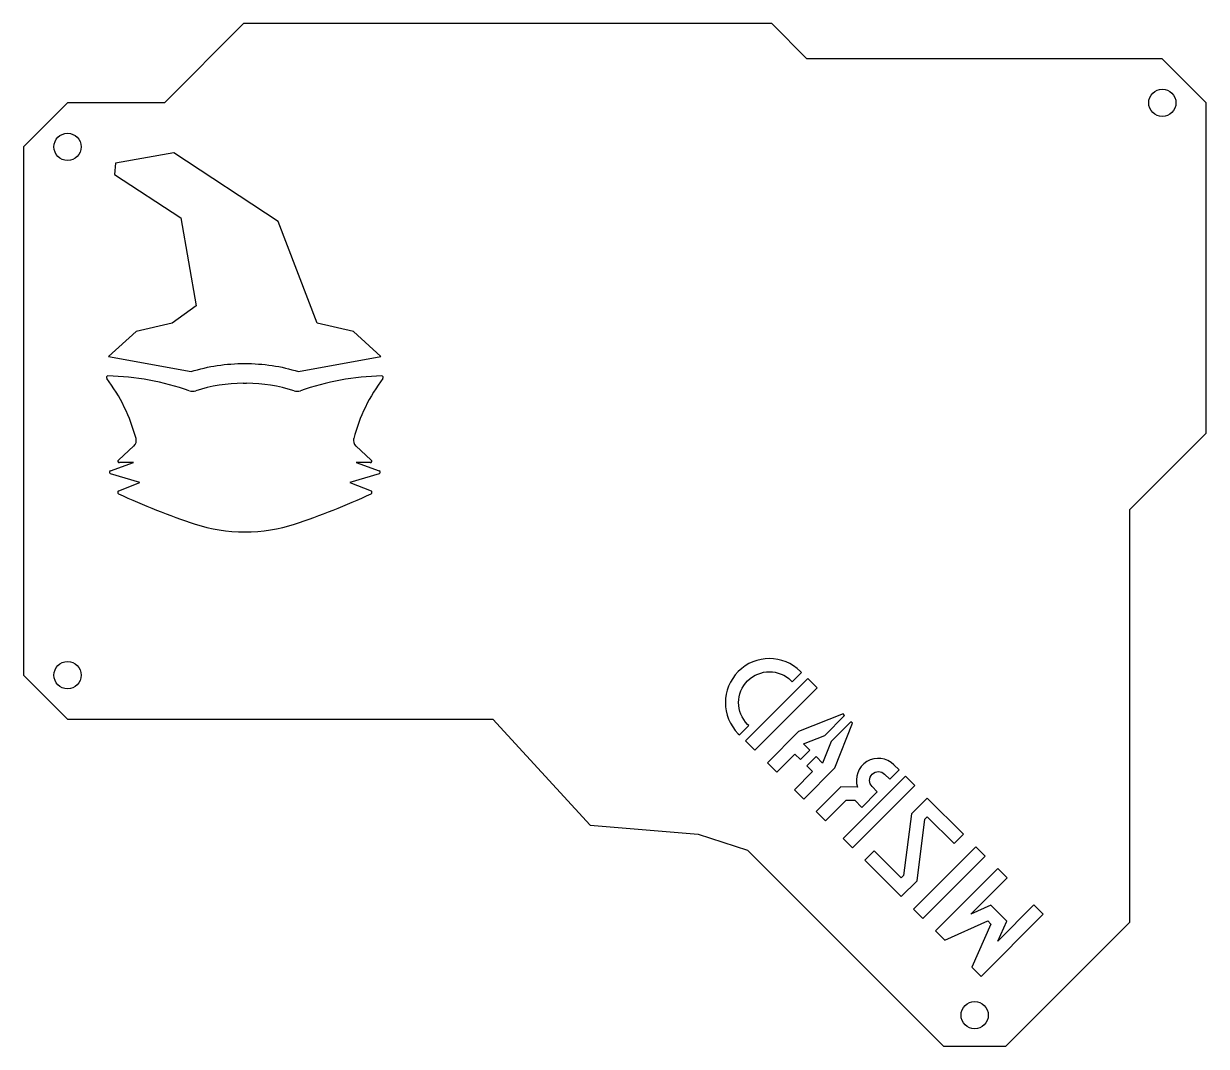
# Model space of a CAD drawing. Header units: millimetres. Extents: x -2 to 133, y -116 to 0.
import ezdxf

# ---------------------------------------------------------------- set-up
doc = ezdxf.new("R2010")
doc.units = ezdxf.units.MM
doc.layers.get('0').update_dxf_attribs({"linetype": 'CONTINUOUS'})

msp = doc.modelspace()

# ---------------------------------------------------------------- linework, layer by layer
for p, q in [((15.27, -14.68), (8.62, -15.85)), ((27.11, -22.47), (15.27, -14.68)), ((8.62, -15.85), (8.52, -17.12)), ((8.52, -17.12), (16.04, -22.07)), ((16.04, -22.07), (17.8, -32.04)), ((31.55, -34.02), (27.11, -22.47)), ((17.8, -32.04), (15.07, -34.02)), ((15.07, -34.02), (10.96, -34.97)), ((35.66, -34.97), (31.55, -34.02)), ((10.96, -34.97), (7.82, -37.79)), ((38.79, -37.79), (35.66, -34.97)), ((7.82, -37.79), (17.21, -39.52)), ((29.41, -39.52), (38.79, -37.79)), ((23.12, -40.85), (23.53, -40.85)), ((8.96, -49.57), (10.71, -47.97)), ((35.94, -47.97), (37.69, -49.57)), ((8.05, -50.8), (10.68, -49.86)), ((10.68, -49.86), (9.07, -49.86)), ((35.97, -49.86), (38.6, -50.8)), ((37.58, -49.86), (35.97, -49.86)), ((11.38, -52.1), (8.06, -51.13)), ((8.99, -53.08), (11.38, -52.1)), ((38.59, -51.13), (35.27, -52.1)), ((35.27, -52.1), (37.66, -53.08))]:
    msp.add_line(p, q)
for points in [[(127.56, -4), (87.19, -4), (83.19, 0), (23.19, 0), (14.19, -9), (3.19, -9), (-1.81, -14), (-1.81, -74), (3.19, -79), (51.51, -79), (62.56, -91.03), (74.82, -92.07), (80.43, -93.89), (102.7, -116.16), (109.77, -116.16), (123.88, -102.06), (123.88, -55.2), (132.56, -46.52), (132.56, -9)], [(81.28, -82.53), (88.35, -75.46), (87.29, -74.4), (80.22, -81.47)], [(86.45, -83.6), (87.52, -82.54), (86.78, -81.81), (89.21, -80.85), (91.47, -78.59), (91.3, -78.41), (86.23, -80.41), (82.69, -83.95), (83.75, -85.01), (85.81, -82.96)], [(89.92, -81.55), (88.96, -83.99), (88.22, -83.25), (87.16, -84.31), (87.81, -84.96), (85.76, -87.01), (86.82, -88.07), (90.35, -84.54), (92.36, -79.47), (92.18, -79.29)], [(92.36, -93.61), (99.43, -86.54), (98.37, -85.48), (91.3, -92.55)], [(99.69, -97.36), (100.56, -90.36), (100.84, -90.08), (103.91, -93.14), (104.97, -92.08), (100.84, -87.96), (99.05, -89.75), (98.17, -96.75), (97.9, -97.03), (94.83, -93.97), (93.77, -95.03), (97.9, -99.15)], [(100.37, -101.63), (107.44, -94.56), (106.38, -93.5), (99.31, -100.57)], [(109.92, -97.03), (108.86, -95.97), (101.78, -103.04), (102.85, -104.1), (107.74, -101.92), (108.09, -102.27), (105.91, -107.17), (106.97, -108.23), (114.04, -101.16), (112.98, -100.09), (108.87, -104.2), (109.88, -101.94), (108.07, -100.13), (105.81, -101.14)]]:
    msp.add_lwpolyline(points, close=True)
for points in [[(86.58, -73.7), (86.46, -73.58, 1), (79.39, -80.65), (79.51, -80.77), (80.57, -79.71), (80.45, -79.59, -1), (85.4, -74.64), (85.52, -74.76)], [(89.29, -90.55), (91.64, -88.2), (92.62, -88.22), (93.42, -89.02), (95.18, -87.25), (94.6, -86.66, -1), (96.01, -85.25), (96.6, -85.83), (97.66, -84.77), (97.07, -84.18, 0.788443), (92.93, -86.73), (91.04, -86.68), (88.23, -89.49)]]:
    msp.add_lwpolyline(points, format="xyb", close=True)
for centre in [(127.56, -9), (3.19, -14), (3.19, -74), (106.24, -112.63)]:
    msp.add_circle(centre, 1.55)
for centre, radius, start, end in [((7.77, -40.18), 0.169, 88.4652, 217.0294), ((-8.16, -52.2), 19.78, 14.8464, 37.0294), ((6.95, -70.59), 30.59, 70.7924, 88.4652), ((39.7, -70.59), 30.59, 91.5348, 109.2076), ((54.81, -52.2), 19.78, 142.9706, 165.1536), ((38.88, -40.18), 0.169, -37.0294, 91.5348), ((23.12, -58.06), 17.21, 90, 108.2261), ((23.53, -58.06), 17.21, 71.7739, 90), ((17.39, -40.64), 1.12, 250.7924, 288.2261), ((29.26, -40.64), 1.12, 251.7739, 289.2076), ((10.15, -47.35), 0.844, -47.6967, 14.8464), ((36.5, -47.35), 0.844, 165.1536, 227.6967), ((9.07, -49.69), 0.169, 132.3033, 270), ((37.58, -49.69), 0.169, -90, 47.6967), ((8.1, -50.96), 0.169, 109.656, 253.6836), ((38.54, -50.96), 0.169, -73.6836, 70.344), ((9.05, -53.24), 0.169, 112.361, 244.9578), ((42.55, 18.45), 79.3, 244.9578, 251.7247), ((4.1, 18.45), 79.3, 288.2753, 295.0422), ((37.6, -53.24), 0.169, -64.9578, 67.639)]:
    msp.add_arc(centre, radius, start, end)
for centre, major_axis, start_param, end_param in [((23.31, -49.29), (-12.66, -0.02), 1.108633, 1.570695), ((23.34, -49.29), (-12.66, 0.02), 1.570898, 2.03296)]:
    msp.add_ellipse(centre, major_axis=major_axis, ratio=0.666667, start_param=start_param, end_param=end_param)
for points, knots in [([(17.21, -39.52), (18.18, -39.21), (19.19, -38.98), (21.22, -38.68), (22.27, -38.6), (23.31, -38.6)], [0, 0, 0, 0, 0.2041661, 0.2041661, 0.4119579, 0.4119579, 0.4119579, 0.4119579]), ([(23.31, -38.6), (24.35, -38.6), (25.39, -38.68), (27.43, -38.98), (28.43, -39.21), (29.41, -39.52)], [0, 0, 0, 0, 0.2078945, 0.2078945, 0.4121616, 0.4121616, 0.4121616, 0.4121616])]:
    msp.add_open_spline(points, degree=3, knots=knots)

doc.saveas('drawing.dxf')
